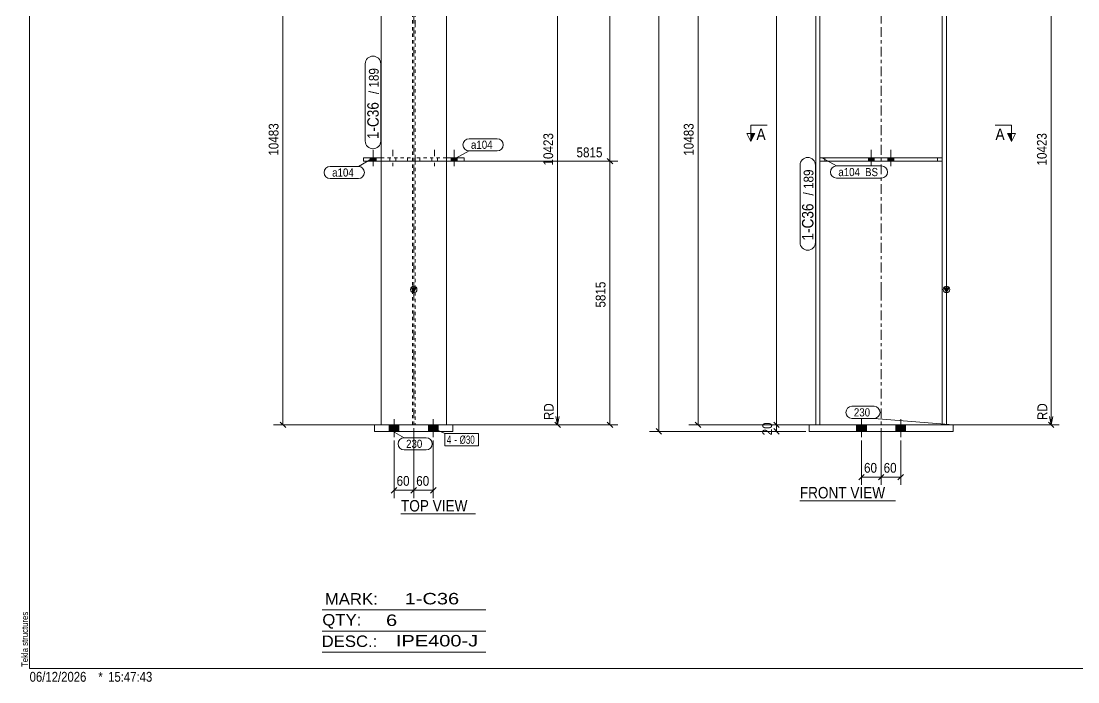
# Model space of a CAD drawing. Header units: millimetres. Extents: x 2 to 579, y 1 to 405.
# Drawn here: x 2.4 to 325.6, y 1 to 203 of the extents above; entities that cross this region are included whole.
import ezdxf

# ---------------------------------------------------------------- set-up
doc = ezdxf.new("R2010")
doc.units = ezdxf.units.MM
for name, pattern in [('XKITLINE00', [0]), ('XKITLINE01', [4, 1, -1, 1, -1]), ('XKITLINE02', [4, 2, -2]), ('XKITLINE03', [6, 3, -1, 1, -1])]:
    doc.linetypes.add(name, pattern=pattern)
for name, color, linetype, lineweight in [('Bolt', 3, 'Continuous', 0), ('BoltMark', 7, 'Continuous', 0), ('Dimensions', 7, 'Continuous', 0), ('DrawingSheet', 5, 'Continuous', 0), ('OtherObjectType', 7, 'Continuous', 0), ('Part', 2, 'Continuous', 0), ('PartMark', 7, 'Continuous', 0), ('Section', 6, 'Continuous', 0)]:
    doc.layers.add(name, color=color, linetype=linetype, lineweight=lineweight)
doc.styles.add('ARIAL', font='ARIAL.TTF')
doc.styles.add('ARIAL_NARROW', font='ARIALN.TTF')

# ---------------------------------------------------------------- blocks, each defined once
blk = doc.blocks.new('*A8')
at = {"layer": 'Bolt'}
for points in [[(260.9, 79.55), (260.9, 77.55), (257.9, 77.55), (257.9, 79.55)], [(260.9, 79.55), (260.9, 77.55), (257.9, 77.55), (257.9, 79.55)], [(272.9, 79.55), (272.9, 77.55), (269.9, 77.55), (269.9, 79.55)], [(272.9, 79.55), (272.9, 77.55), (269.9, 77.55), (269.9, 79.55)]]:
    blk.add_hatch(color=3, dxfattribs=at).paths.add_polyline_path(points, flags=17)
at = {"layer": 'Bolt', "color": 3, "linetype": 'XKITLINE00', "lineweight": 0}
for p, q in [((259.4, 81.3), (259.4, 75.8)), ((259.4, 81.3), (259.4, 75.8)), ((271.4, 81.3), (271.4, 75.8)), ((271.4, 81.3), (271.4, 75.8)), ((257.9, 79.55), (257.9, 77.55)), ((257.9, 79.55), (257.9, 77.55)), ((260.9, 79.55), (260.9, 77.55)), ((260.9, 79.55), (260.9, 77.55)), ((269.9, 79.55), (269.9, 77.55)), ((269.9, 79.55), (269.9, 77.55)), ((272.9, 79.55), (272.9, 77.55)), ((272.9, 79.55), (272.9, 77.55))]:
    blk.add_line(p, q, dxfattribs=at)
blk = doc.blocks.new('*A11')
at = {"layer": 'Bolt'}
for points in [[(261.5, 160.15), (261.5, 161.15), (263.3, 161.15), (263.3, 160.15)], [(261.5, 160.15), (261.5, 161.15), (263.3, 161.15), (263.3, 160.15)], [(267.5, 160.15), (267.5, 161.15), (269.3, 161.15), (269.3, 160.15)], [(267.5, 160.15), (267.5, 161.15), (269.3, 161.15), (269.3, 160.15)]]:
    blk.add_hatch(color=3, dxfattribs=at).paths.add_polyline_path(points, flags=17)
at = {"layer": 'Bolt', "color": 3, "linetype": 'XKITLINE00', "lineweight": 0}
for p, q in [((262.4, 163.65), (262.4, 158.65)), ((262.4, 163.65), (262.4, 158.65)), ((268.4, 163.65), (268.4, 158.65)), ((268.4, 163.65), (268.4, 158.65)), ((261.5, 161.15), (261.5, 160.15)), ((261.5, 161.15), (261.5, 160.15)), ((263.3, 161.15), (263.3, 160.15)), ((263.3, 161.15), (263.3, 160.15)), ((267.5, 161.15), (267.5, 160.15)), ((267.5, 161.15), (267.5, 160.15)), ((269.3, 161.15), (269.3, 160.15)), ((269.3, 161.15), (269.3, 160.15))]:
    blk.add_line(p, q, dxfattribs=at)
blk = doc.blocks.new('*A12')
at = {"layer": 'Bolt', "color": 3, "linetype": 'XKITLINE02', "lineweight": 0}
for p, q in [((262.4, 163.65), (262.4, 158.65)), ((262.4, 163.65), (262.4, 158.65)), ((268.4, 163.65), (268.4, 158.65)), ((268.4, 163.65), (268.4, 158.65)), ((261.5, 161.15), (261.5, 160.15)), ((261.5, 161.15), (261.5, 160.15)), ((263.3, 161.15), (263.3, 160.15)), ((263.3, 161.15), (263.3, 160.15)), ((267.5, 161.15), (267.5, 160.15)), ((267.5, 161.15), (267.5, 160.15)), ((269.3, 161.15), (269.3, 160.15)), ((269.3, 161.15), (269.3, 160.15))]:
    blk.add_line(p, q, dxfattribs=at)
blk = doc.blocks.new('*A13')
at = {"layer": 'Part'}
blk.add_hatch(color=2, dxfattribs=at).paths.add_polyline_path([(284.6, 121.45), (286.2, 121.45), (285.4, 120.05)], flags=17)
at = {"layer": 'Part', "color": 7, "linetype": 'XKITLINE03', "lineweight": 0}
for p, q in [((265.4, 202.25), (265.4, 387.25)), ((265.4, 120.15), (265.4, 202.15)), ((265.4, 69.55), (265.4, 120.05))]:
    blk.add_line(p, q, dxfattribs=at)
at = {"layer": 'Part', "color": 2, "linetype": 'XKITLINE00', "lineweight": 0}
for p, q in [((245.4, 377.25), (285.4, 377.25)), ((246.7, 377.25), (246.7, 202.25)), ((284.1, 377.25), (284.1, 202.25)), ((245.4, 241.25), (245.4, 202.25)), ((285.4, 241.25), (285.4, 202.25)), ((245.4, 202.15), (245.4, 120.15)), ((246.7, 202.15), (246.7, 161.15)), ((284.1, 202.15), (284.1, 161.15)), ((285.4, 202.15), (285.4, 120.15)), ((246.7, 160.15), (246.7, 120.15)), ((284.1, 160.15), (284.1, 120.15)), ((245.4, 120.05), (245.4, 79.55)), ((246.7, 120.05), (246.7, 79.55)), ((284.1, 120.05), (284.1, 79.55)), ((285.4, 120.05), (284.6, 121.45)), ((284.6, 121.45), (286.2, 121.45)), ((286.2, 121.45), (285.4, 120.05)), ((285.4, 120.05), (285.4, 79.55))]:
    blk.add_line(p, q, dxfattribs=at)
at = {"layer": 'Part', "color": 7, "linetype": 'XKITLINE01', "lineweight": 0}
for p, q in [((245.4, 241.25), (245.4, 377.25)), ((285.4, 377.25), (285.4, 241.25)), ((246.7, 161.15), (246.7, 160.15)), ((284.1, 161.15), (284.1, 160.15)), ((285.4, 79.55), (245.4, 79.55))]:
    blk.add_line(p, q, dxfattribs=at)
at = {"layer": 'Part', "color": 2, "linetype": 'XKITLINE00', "lineweight": 0}
blk.add_circle((285.4, 120.95), 1, dxfattribs=at)
blk = doc.blocks.new('*A14')
at = {"layer": 'Part', "color": 2, "linetype": 'XKITLINE00', "lineweight": 0}
for p, q in [((287.4, 79.55), (243.4, 79.55)), ((243.4, 79.55), (243.4, 77.55)), ((287.4, 79.55), (287.4, 77.55)), ((287.4, 77.55), (243.4, 77.55))]:
    blk.add_line(p, q, dxfattribs=at)
blk = doc.blocks.new('*A25')
at = {"layer": 'Part', "color": 2, "linetype": 'XKITLINE00', "lineweight": 0}
for p, q in [((246.7, 161.15), (284.1, 161.15)), ((246.7, 161.15), (246.7, 160.15)), ((246.7, 160.15), (284.1, 160.15)), ((284.1, 160.15), (284.1, 161.15))]:
    blk.add_line(p, q, dxfattribs=at)
at = {"layer": 'Part', "color": 7, "linetype": 'XKITLINE01', "lineweight": 0}
for p, q in [((248.2, 160.15), (248.2, 161.15)), ((282.6, 160.15), (282.6, 161.15))]:
    blk.add_line(p, q, dxfattribs=at)
blk = doc.blocks.new('*A26')
at = {"layer": 'Part', "color": 7, "linetype": 'XKITLINE01', "lineweight": 0}
for p, q in [((284.1, 161.15), (246.7, 161.15)), ((246.7, 160.15), (246.7, 161.15)), ((284.1, 160.15), (246.7, 160.15)), ((248.2, 161.15), (248.2, 160.15)), ((282.6, 160.15), (282.6, 161.15)), ((284.1, 161.15), (284.1, 160.15))]:
    blk.add_line(p, q, dxfattribs=at)
blk = doc.blocks.new('*A27')
at = {"layer": 'Bolt'}
for points in [[(117.95, 79.55), (117.95, 77.55), (114.95, 77.55), (114.95, 79.55)], [(117.95, 79.55), (117.95, 77.55), (114.95, 77.55), (114.95, 79.55)], [(129.95, 79.55), (129.95, 77.55), (126.95, 77.55), (126.95, 79.55)], [(129.95, 79.55), (129.95, 77.55), (126.95, 77.55), (126.95, 79.55)]]:
    blk.add_hatch(color=3, dxfattribs=at).paths.add_polyline_path(points, flags=17)
at = {"layer": 'Bolt', "color": 3, "linetype": 'XKITLINE00', "lineweight": 0}
for p, q in [((116.45, 81.3), (116.45, 75.8)), ((116.45, 81.3), (116.45, 75.8)), ((128.45, 81.3), (128.45, 75.8)), ((128.45, 81.3), (128.45, 75.8)), ((114.95, 79.55), (114.95, 77.55)), ((114.95, 79.55), (114.95, 77.55)), ((117.95, 79.55), (117.95, 77.55)), ((117.95, 79.55), (117.95, 77.55)), ((126.95, 79.55), (126.95, 77.55)), ((126.95, 79.55), (126.95, 77.55)), ((129.95, 79.55), (129.95, 77.55)), ((129.95, 79.55), (129.95, 77.55))]:
    blk.add_line(p, q, dxfattribs=at)
blk = doc.blocks.new('*A30')
at = {"layer": 'Bolt'}
blk.add_hatch(color=3, dxfattribs=at).paths.add_polyline_path([(135.75, 161.15), (135.75, 160.15), (133.95, 160.15), (133.95, 161.15)], flags=17)
blk.add_hatch(color=3, dxfattribs=at).paths.add_polyline_path([(135.75, 161.15), (135.75, 160.15), (133.95, 160.15), (133.95, 161.15)], flags=17)
at = {"layer": 'Bolt', "color": 3, "linetype": 'XKITLINE02', "lineweight": 0}
for p, q in [((128.85, 163.65), (128.85, 158.65)), ((128.85, 163.65), (128.85, 158.65)), ((127.95, 161.15), (127.95, 160.15)), ((127.95, 161.15), (127.95, 160.15)), ((129.75, 161.15), (129.75, 160.15)), ((129.75, 161.15), (129.75, 160.15))]:
    blk.add_line(p, q, dxfattribs=at)
at = {"layer": 'Bolt', "color": 3, "linetype": 'XKITLINE00', "lineweight": 0}
for p, q in [((134.85, 163.65), (134.85, 158.65)), ((134.85, 163.65), (134.85, 158.65)), ((133.95, 161.15), (133.95, 160.15)), ((133.95, 161.15), (133.95, 160.15)), ((135.75, 161.15), (135.75, 160.15)), ((135.75, 161.15), (135.75, 160.15))]:
    blk.add_line(p, q, dxfattribs=at)
blk = doc.blocks.new('*A31')
at = {"layer": 'Bolt'}
blk.add_hatch(color=3, dxfattribs=at).paths.add_polyline_path([(109.15, 160.15), (109.15, 161.15), (110.95, 161.15), (110.95, 160.15)], flags=17)
blk.add_hatch(color=3, dxfattribs=at).paths.add_polyline_path([(109.15, 160.15), (109.15, 161.15), (110.95, 161.15), (110.95, 160.15)], flags=17)
at = {"layer": 'Bolt', "color": 3, "linetype": 'XKITLINE00', "lineweight": 0}
for p, q in [((110.05, 163.65), (110.05, 158.65)), ((110.05, 163.65), (110.05, 158.65)), ((109.15, 161.15), (109.15, 160.15)), ((109.15, 161.15), (109.15, 160.15)), ((110.95, 161.15), (110.95, 160.15)), ((110.95, 161.15), (110.95, 160.15))]:
    blk.add_line(p, q, dxfattribs=at)
at = {"layer": 'Bolt', "color": 3, "linetype": 'XKITLINE02', "lineweight": 0}
for p, q in [((116.05, 163.65), (116.05, 158.65)), ((116.05, 163.65), (116.05, 158.65)), ((115.15, 161.15), (115.15, 160.15)), ((115.15, 161.15), (115.15, 160.15)), ((116.95, 161.15), (116.95, 160.15)), ((116.95, 161.15), (116.95, 160.15))]:
    blk.add_line(p, q, dxfattribs=at)
blk = doc.blocks.new('*A32')
at = {"layer": 'Part'}
blk.add_hatch(color=2, dxfattribs=at).paths.add_polyline_path([(121.65, 121.45), (123.25, 121.45), (122.45, 120.05)], flags=17)
at = {"layer": 'Part', "color": 7, "linetype": 'XKITLINE03', "lineweight": 0}
for p, q in [((122.45, 202.25), (122.45, 387.25)), ((122.45, 120.15), (122.45, 202.15)), ((122.45, 69.55), (122.45, 120.05))]:
    blk.add_line(p, q, dxfattribs=at)
at = {"layer": 'Part', "color": 7, "linetype": 'XKITLINE01', "lineweight": 0}
for p, q in [((112.45, 202.25), (112.45, 377.25)), ((132.45, 377.25), (112.45, 377.25)), ((122.05, 202.25), (122.05, 377.25)), ((122.85, 377.25), (122.85, 202.25)), ((132.45, 241.25), (132.45, 377.25)), ((112.45, 120.15), (112.45, 202.15)), ((122.05, 120.15), (122.05, 202.15)), ((122.85, 202.15), (122.85, 120.15)), ((112.45, 79.55), (112.45, 120.05)), ((122.05, 79.55), (122.05, 120.05)), ((122.85, 120.05), (122.85, 79.55)), ((132.45, 79.55), (112.45, 79.55))]:
    blk.add_line(p, q, dxfattribs=at)
at = {"layer": 'Part', "color": 2, "linetype": 'XKITLINE00', "lineweight": 0}
for p, q in [((112.45, 241.25), (112.45, 202.25)), ((132.45, 241.25), (132.45, 202.25)), ((112.45, 202.15), (112.45, 120.15)), ((132.45, 202.15), (132.45, 120.15)), ((112.45, 120.05), (112.45, 79.55)), ((122.45, 120.05), (121.65, 121.45)), ((121.65, 121.45), (123.25, 121.45)), ((123.25, 121.45), (122.45, 120.05)), ((132.45, 120.05), (132.45, 79.55))]:
    blk.add_line(p, q, dxfattribs=at)
blk.add_circle((122.45, 120.95), 1, dxfattribs=at)
blk = doc.blocks.new('*A33')
at = {"layer": 'Part', "color": 2, "linetype": 'XKITLINE00', "lineweight": 0}
for p, q in [((110.45, 77.55), (110.45, 79.55)), ((110.45, 79.55), (134.45, 79.55)), ((134.45, 79.55), (134.45, 77.55)), ((134.45, 77.55), (110.45, 77.55))]:
    blk.add_line(p, q, dxfattribs=at)
blk = doc.blocks.new('*A44')
at = {"layer": 'Part', "color": 7, "linetype": 'XKITLINE01', "lineweight": 0}
for p, q in [((122.85, 161.15), (122.85, 160.15)), ((132.45, 161.15), (122.85, 161.15)), ((132.45, 160.15), (122.85, 160.15)), ((124.35, 161.15), (124.35, 160.15))]:
    blk.add_line(p, q, dxfattribs=at)
at = {"layer": 'Part', "color": 2, "linetype": 'XKITLINE00', "lineweight": 0}
for p, q in [((137.85, 161.15), (132.45, 161.15)), ((137.85, 160.15), (132.45, 160.15)), ((137.85, 161.15), (137.85, 160.15))]:
    blk.add_line(p, q, dxfattribs=at)
blk = doc.blocks.new('*A45')
at = {"layer": 'Part', "color": 2, "linetype": 'XKITLINE00', "lineweight": 0}
for p, q in [((107.05, 161.15), (112.45, 161.15)), ((107.05, 161.15), (107.05, 160.15)), ((107.05, 160.15), (112.45, 160.15))]:
    blk.add_line(p, q, dxfattribs=at)
at = {"layer": 'Part', "color": 7, "linetype": 'XKITLINE01', "lineweight": 0}
for p, q in [((112.45, 161.15), (122.05, 161.15)), ((112.45, 160.15), (122.05, 160.15)), ((120.55, 161.15), (120.55, 160.15)), ((122.05, 161.15), (122.05, 160.15))]:
    blk.add_line(p, q, dxfattribs=at)
blk = doc.blocks.new('*A65')
at = {"layer": 'DrawingSheet', "color": 5, "linetype": 'XKITLINE00', "lineweight": 0}
for p, q in [((5, 405), (5, 5)), ((5, 5), (579, 5))]:
    blk.add_line(p, q, dxfattribs=at)
at = {"layer": 'DrawingSheet', "color": 5, "style": 'ARIAL', "width": 0.85}
blk.add_text('Tekla structures', height=2, rotation=90, dxfattribs=at).set_placement((4.5, 5.5))
blk = doc.blocks.new('*A69')
at = {"layer": 'OtherObjectType', "color": 6, "linetype": 'XKITLINE00', "lineweight": 0}
for p, q in [((94.5, 23), (144.5, 23)), ((94.5, 16.5), (144.5, 16.5)), ((94.5, 10), (144.5, 10))]:
    blk.add_line(p, q, dxfattribs=at)
at = {"layer": 'OtherObjectType', "color": 6, "style": 'ARIAL_NARROW'}
for s, width, p in [('MARK:', 1.275, (95.27, 24.58)), ('1-C36', 1.525501, (119.69, 24.65)), ('QTY:', 1.275, (94.5, 18.19)), ('6', 1.525501, (113.99, 18.05)), ('DESC.:', 1.275, (94.29, 11.63)), ('IPE400-J', 1.525501, (117, 11.79))]:
    blk.add_text(s, height=3.5, dxfattribs=dict(at, width=width)).set_placement(p)
blk = doc.blocks.new('*A72')
at = {"layer": 'OtherObjectType', "color": 7, "style": 'ARIAL_NARROW', "width": 1.008832}
for s, p in [('06/12/2026', (4.99, 1)), ('*', (26, 1)), ('15:47:43', (29, 1))]:
    blk.add_text(s, height=3, dxfattribs=at).set_placement(p)
blk = doc.blocks.new('*A73')
at = {"layer": 'Dimensions', "color": 7, "linetype": 'XKITLINE00', "lineweight": 0}
for p, q in [((243.6, 377.25), (194.55, 377.25)), ((196.55, 378.1), (198.25, 376.4)), ((197.4, 77.55), (197.4, 377.25)), ((196.55, 78.4), (198.25, 76.7)), ((242.4, 77.55), (194.55, 77.55))]:
    blk.add_line(p, q, dxfattribs=at)
at = {"layer": 'Dimensions', "color": 3}
for p in [(197.4, 377.25), (197.4, 77.55)]:
    blk.add_point(p, dxfattribs=at)
at = {"layer": 'Dimensions', "color": 3, "style": 'ARIAL', "width": 0.85}
blk.add_text('11723', height=3, rotation=90.0002, dxfattribs=at).set_placement((196.05, 221.84))
blk = doc.blocks.new('*A74')
at = {"layer": 'Dimensions', "color": 7, "linetype": 'XKITLINE00', "lineweight": 0}
for p, q in [((244.4, 79.55), (230.55, 79.55)), ((232.55, 80.4), (234.25, 78.7)), ((232.55, 78.4), (234.25, 76.7)), ((233.4, 77.55), (233.4, 79.55)), ((242.4, 77.55), (230.55, 77.55))]:
    blk.add_line(p, q, dxfattribs=at)
at = {"layer": 'Dimensions', "color": 3}
for p in [(233.4, 79.55), (233.4, 77.55)]:
    blk.add_point(p, dxfattribs=at)
at = {"layer": 'Dimensions', "color": 3, "style": 'ARIAL', "width": 0.85}
blk.add_text('20', height=3, rotation=90.0002, dxfattribs=at).set_placement((232.05, 76.32))
blk = doc.blocks.new('*A75')
at = {"layer": 'Dimensions', "color": 7, "linetype": 'XKITLINE00', "lineweight": 0}
for p, q in [((243.6, 377.25), (230.55, 377.25)), ((232.55, 378.1), (234.25, 376.4)), ((233.4, 79.55), (233.4, 377.25)), ((244.4, 79.55), (230.55, 79.55)), ((232.55, 80.4), (234.25, 78.7))]:
    blk.add_line(p, q, dxfattribs=at)
at = {"layer": 'Dimensions', "color": 3}
for p in [(233.4, 377.25), (233.4, 79.55)]:
    blk.add_point(p, dxfattribs=at)
at = {"layer": 'Dimensions', "color": 3, "style": 'ARIAL', "width": 0.85}
blk.add_text('11703', height=3, rotation=90.0002, dxfattribs=at).set_placement((232.05, 222.84))
blk = doc.blocks.new('*A76')
at = {"layer": 'Dimensions', "color": 7, "linetype": 'XKITLINE00', "lineweight": 0}
for p, q in [((208.55, 256.1), (210.25, 254.4)), ((245.8, 255.25), (206.55, 255.25)), ((209.4, 79.55), (209.4, 255.25)), ((244.4, 79.55), (206.55, 79.55)), ((208.55, 80.4), (210.25, 78.7))]:
    blk.add_line(p, q, dxfattribs=at)
at = {"layer": 'Dimensions', "color": 3}
for p in [(209.4, 255.25), (209.4, 79.55)]:
    blk.add_point(p, dxfattribs=at)
at = {"layer": 'Dimensions', "color": 3, "style": 'ARIAL', "width": 0.85}
blk.add_text('10483', height=3, dxfattribs=at).set_placement((210.7, 256.45))
blk.add_text('10483', height=3, rotation=90.0002, dxfattribs=at).set_placement((208.05, 161.84))
blk = doc.blocks.new('*A81')
at = {"layer": 'Dimensions', "color": 7, "linetype": 'XKITLINE00', "lineweight": 0}
for p, q in [((291.5, 249.25), (319.8, 249.25)), ((316.55, 250.1), (318.25, 248.4)), ((317.4, 79.55), (317.4, 249.25)), ((317.4, 86.77), (317.4, 79.55)), ((316.9, 82.05), (317.4, 79.55)), ((317.9, 82.05), (317.4, 79.55)), ((286.4, 79.55), (319.8, 79.55)), ((286.4, 79.55), (319.8, 79.55)), ((316.55, 80.4), (318.25, 78.7))]:
    blk.add_line(p, q, dxfattribs=at)
at = {"layer": 'Dimensions', "color": 3}
for p in [(317.4, 249.25), (317.4, 79.55)]:
    blk.add_point(p, dxfattribs=at)
at = {"layer": 'Dimensions', "color": 7}
blk.add_point((317.4, 79.55), dxfattribs=at)
at = {"layer": 'Dimensions', "color": 3, "style": 'ARIAL', "width": 0.85}
blk.add_text('10423', height=3, dxfattribs=at).set_placement((300.47, 250.45))
for s, p in [('10423', (316.05, 158.84)), ('RD', (316.2, 80.99))]:
    blk.add_text(s, height=3, rotation=90.0002, dxfattribs=at).set_placement(p)
blk = doc.blocks.new('*A91')
at = {"layer": 'Dimensions', "color": 7, "linetype": 'XKITLINE00', "lineweight": 0}
for p, q in [((265.4, 78.55), (265.4, 61.15)), ((259.4, 74.8), (259.4, 61.15)), ((260.25, 64.4), (258.55, 62.7)), ((259.4, 63.55), (265.4, 63.55)), ((266.25, 64.4), (264.55, 62.7))]:
    blk.add_line(p, q, dxfattribs=at)
at = {"layer": 'Dimensions', "color": 3}
for p in [(259.4, 63.55), (265.4, 63.55)]:
    blk.add_point(p, dxfattribs=at)
at = {"layer": 'Dimensions', "color": 3, "style": 'ARIAL', "width": 0.85}
blk.add_text('60', height=3, dxfattribs=at).set_placement((260.17, 64.9))
blk = doc.blocks.new('*A92')
at = {"layer": 'Dimensions', "color": 7, "linetype": 'XKITLINE00', "lineweight": 0}
for p, q in [((265.4, 78.55), (265.4, 61.15)), ((271.4, 74.8), (271.4, 61.15)), ((266.25, 64.4), (264.55, 62.7)), ((265.4, 63.55), (271.4, 63.55)), ((272.25, 64.4), (270.55, 62.7))]:
    blk.add_line(p, q, dxfattribs=at)
at = {"layer": 'Dimensions', "color": 3}
for p in [(265.4, 63.55), (271.4, 63.55)]:
    blk.add_point(p, dxfattribs=at)
at = {"layer": 'Dimensions', "color": 3, "style": 'ARIAL', "width": 0.85}
blk.add_text('60', height=3, dxfattribs=at).set_placement((266.17, 64.9))
blk = doc.blocks.new('*A95')
at = {"layer": 'PartMark', "color": 7, "linetype": 'XKITLINE00', "lineweight": 0}
for p, q in [((256.47, 85.21), (263.23, 85.21)), ((256.47, 81.51), (263.23, 81.51)), ((287.4, 79.55), (263.23, 81.51))]:
    blk.add_line(p, q, dxfattribs=at)
for centre, start, end in [((256.47, 83.36), 90, 270), ((263.23, 83.36), 270, 90)]:
    blk.add_arc(centre, 1.85, start, end, dxfattribs=at)
at = {"layer": 'PartMark', "color": 3, "style": 'ARIAL', "width": 0.85}
blk.add_text('230', height=2.5, dxfattribs=at).set_placement((257.07, 82.11))
blk = doc.blocks.new('*A96')
at = {"layer": 'PartMark', "color": 7, "linetype": 'XKITLINE00', "lineweight": 0}
for p, q in [((240.6, 135.3), (240.6, 158.95)), ((245.3, 135.3), (245.3, 158.95))]:
    blk.add_line(p, q, dxfattribs=at)
for centre, start, end in [((242.95, 158.95), 0, 180), ((242.95, 135.3), 180, 0)]:
    blk.add_arc(centre, 2.35, start, end, dxfattribs=at)
at = {"layer": 'PartMark', "color": 3, "style": 'ARIAL', "width": 0.85}
for s, p in [('189', (244.7, 151.67)), ('/', (244.7, 149.66))]:
    blk.add_text(s, height=3, rotation=90.0002, dxfattribs=at).set_placement(p)
at = {"layer": 'PartMark', "color": 1, "style": 'ARIAL', "width": 0.85}
blk.add_text('1-C36', height=3.5, rotation=90.0002, dxfattribs=at).set_placement((244.7, 135.9))
blk = doc.blocks.new('*A97')
at = {"layer": 'PartMark', "color": 7, "linetype": 'XKITLINE00', "lineweight": 0}
for p, q in [((247.47, 161.08), (251.72, 158.69)), ((251.72, 158.69), (265.53, 158.69)), ((251.72, 154.99), (265.53, 154.99))]:
    blk.add_line(p, q, dxfattribs=at)
for centre, start, end in [((251.72, 156.84), 90, 270), ((265.53, 156.84), 270, 90)]:
    blk.add_arc(centre, 1.85, start, end, dxfattribs=at)
at = {"layer": 'PartMark', "color": 3, "style": 'ARIAL', "width": 0.85}
for s, p in [('a104', (252.32, 155.59)), ('BS', (260.48, 155.59))]:
    blk.add_text(s, height=2.5, dxfattribs=at).set_placement(p)
blk = doc.blocks.new('*A101')
at = {"layer": 'Section'}
for points in [[(226.79, 168.65), (225.54, 166.15), (225.54, 168.65)], [(305.26, 168.65), (305.26, 166.15), (304.01, 168.65)]]:
    blk.add_hatch(color=3, dxfattribs=at).paths.add_polyline_path(points, flags=17)
at = {"layer": 'Section', "color": 3, "linetype": 'XKITLINE00', "lineweight": 0}
for p, q in [((225.54, 166.15), (224.29, 168.65)), ((226.79, 168.65), (224.29, 168.65)), ((225.54, 166.15), (226.79, 168.65)), ((304.01, 168.65), (306.51, 168.65)), ((305.26, 166.15), (304.01, 168.65)), ((306.51, 168.65), (305.26, 166.15))]:
    blk.add_line(p, q, dxfattribs=at)
at = {"layer": 'Section', "color": 1, "linetype": 'XKITLINE00', "lineweight": 0}
for p, q in [((225.54, 171.15), (230.54, 171.15)), ((225.54, 171.15), (225.54, 166.15)), ((305.26, 171.15), (300.26, 171.15)), ((305.26, 171.15), (305.26, 166.15))]:
    blk.add_line(p, q, dxfattribs=at)
at = {"layer": 'Section', "color": 7, "style": 'ARIAL', "width": 0.85}
for p in [(227.29, 166.65), (300.39, 166.65)]:
    blk.add_text('A', height=3.5, dxfattribs=at).set_placement(p)
blk = doc.blocks.new('*A102')
at = {"layer": 'OtherObjectType', "color": 7, "linetype": 'XKITLINE00', "lineweight": 0}
blk.add_line((240.53, 56.3), (269.82, 56.3), dxfattribs=at)
at = {"layer": 'OtherObjectType', "color": 7, "style": 'ARIAL', "width": 0.85}
blk.add_text('FRONT VIEW', height=3.5, dxfattribs=at).set_placement((240.53, 57.05))
blk = doc.blocks.new('*A103')
at = {"layer": 'Dimensions', "color": 7, "linetype": 'XKITLINE00', "lineweight": 0}
for p, q in [((122.45, 78.55), (122.45, 57.15)), ((128.45, 74.8), (128.45, 57.15)), ((123.3, 60.4), (121.6, 58.7)), ((122.45, 59.55), (128.45, 59.55)), ((129.3, 60.4), (127.6, 58.7))]:
    blk.add_line(p, q, dxfattribs=at)
at = {"layer": 'Dimensions', "color": 3}
for p in [(122.45, 59.55), (128.45, 59.55)]:
    blk.add_point(p, dxfattribs=at)
at = {"layer": 'Dimensions', "color": 3, "style": 'ARIAL', "width": 0.85}
blk.add_text('60', height=3, dxfattribs=at).set_placement((123.22, 60.9))
blk = doc.blocks.new('*A106')
at = {"layer": 'Dimensions', "color": 7, "linetype": 'XKITLINE00', "lineweight": 0}
for p, q in [((108.05, 160.15), (184.85, 160.15)), ((181.6, 161), (183.3, 159.3)), ((182.45, 79.55), (182.45, 160.15)), ((133.45, 79.55), (184.85, 79.55)), ((181.6, 80.4), (183.3, 78.7))]:
    blk.add_line(p, q, dxfattribs=at)
at = {"layer": 'Dimensions', "color": 3}
for p in [(182.45, 160.15), (182.45, 79.55)]:
    blk.add_point(p, dxfattribs=at)
at = {"layer": 'Dimensions', "color": 3, "style": 'ARIAL', "width": 0.85}
blk.add_text('5815', height=3, dxfattribs=at).set_placement((172.25, 161.35))
blk.add_text('5815', height=3, rotation=90.0002, dxfattribs=at).set_placement((181.1, 115.4))
blk = doc.blocks.new('*A107')
at = {"layer": 'Dimensions', "color": 7, "linetype": 'XKITLINE00', "lineweight": 0}
for p, q in [((133.45, 377.25), (184.85, 377.25)), ((181.6, 378.1), (183.3, 376.4)), ((182.45, 160.15), (182.45, 377.25)), ((108.05, 160.15), (184.85, 160.15)), ((181.6, 161), (183.3, 159.3))]:
    blk.add_line(p, q, dxfattribs=at)
at = {"layer": 'Dimensions', "color": 3}
for p in [(182.45, 377.25), (182.45, 160.15)]:
    blk.add_point(p, dxfattribs=at)
at = {"layer": 'Dimensions', "color": 3, "style": 'ARIAL', "width": 0.85}
blk.add_text('11703', height=3, dxfattribs=at).set_placement((170.02, 378.45))
blk.add_text('5888', height=3, rotation=90.0002, dxfattribs=at).set_placement((181.1, 264.25))
blk = doc.blocks.new('*A108')
at = {"layer": 'Dimensions', "color": 7, "linetype": 'XKITLINE00', "lineweight": 0}
for p, q in [((81.6, 256.1), (83.3, 254.4)), ((112.05, 255.25), (79.6, 255.25)), ((82.45, 79.55), (82.45, 255.25)), ((111.45, 79.55), (79.6, 79.55)), ((81.6, 80.4), (83.3, 78.7))]:
    blk.add_line(p, q, dxfattribs=at)
at = {"layer": 'Dimensions', "color": 3}
for p in [(82.45, 255.25), (82.45, 79.55)]:
    blk.add_point(p, dxfattribs=at)
at = {"layer": 'Dimensions', "color": 3, "style": 'ARIAL', "width": 0.85}
blk.add_text('10483', height=3, dxfattribs=at).set_placement((83.75, 256.45))
blk.add_text('10483', height=3, rotation=90.0002, dxfattribs=at).set_placement((81.1, 161.84))
blk = doc.blocks.new('*A113')
at = {"layer": 'Dimensions', "color": 7, "linetype": 'XKITLINE00', "lineweight": 0}
for p, q in [((128.95, 249.25), (168.85, 249.25)), ((165.6, 250.1), (167.3, 248.4)), ((166.45, 79.55), (166.45, 249.25)), ((166.45, 86.77), (166.45, 79.55)), ((165.95, 82.05), (166.45, 79.55)), ((166.95, 82.05), (166.45, 79.55)), ((133.45, 79.55), (168.85, 79.55)), ((133.45, 79.55), (168.85, 79.55)), ((165.6, 80.4), (167.3, 78.7))]:
    blk.add_line(p, q, dxfattribs=at)
at = {"layer": 'Dimensions', "color": 3}
for p in [(166.45, 249.25), (166.45, 79.55)]:
    blk.add_point(p, dxfattribs=at)
at = {"layer": 'Dimensions', "color": 7}
blk.add_point((166.45, 79.55), dxfattribs=at)
at = {"layer": 'Dimensions', "color": 3, "style": 'ARIAL', "width": 0.85}
blk.add_text('10423', height=3, dxfattribs=at).set_placement((149.52, 250.45))
for s, p in [('10423', (165.1, 158.84)), ('RD', (165.25, 80.99))]:
    blk.add_text(s, height=3, rotation=90.0002, dxfattribs=at).set_placement(p)
blk = doc.blocks.new('*A124')
at = {"layer": 'BoltMark', "color": 7, "linetype": 'XKITLINE00', "lineweight": 0}
for p, q in [((128.45, 78.55), (131.99, 76.86)), ((131.99, 76.86), (142.28, 76.86)), ((131.99, 73.16), (131.99, 76.86)), ((142.28, 73.16), (142.28, 76.86)), ((131.99, 73.16), (142.28, 73.16))]:
    blk.add_line(p, q, dxfattribs=at)
at = {"layer": 'BoltMark', "color": 3, "style": 'ARIAL_NARROW', "width": 0.85}
for s, p in [('4', (132.59, 73.76)), ('-', (134.86, 73.76)), ('Ø30', (136.51, 73.76))]:
    blk.add_text(s, height=2.5, dxfattribs=at).set_placement(p)
blk = doc.blocks.new('*A125')
at = {"layer": 'PartMark', "color": 7, "linetype": 'XKITLINE00', "lineweight": 0}
for p, q in [((96.91, 158.55), (105.53, 158.55)), ((109.77, 160.94), (105.53, 158.55)), ((96.91, 154.85), (105.53, 154.85))]:
    blk.add_line(p, q, dxfattribs=at)
for centre, start, end in [((96.91, 156.7), 90, 270), ((105.53, 156.7), 270, 90)]:
    blk.add_arc(centre, 1.85, start, end, dxfattribs=at)
at = {"layer": 'PartMark', "color": 3, "style": 'ARIAL', "width": 0.85}
blk.add_text('a104', height=2.5, dxfattribs=at).set_placement((97.51, 155.45))
blk = doc.blocks.new('*A126')
at = {"layer": 'PartMark', "color": 7, "linetype": 'XKITLINE00', "lineweight": 0}
for p, q in [((139.37, 167.03), (147.99, 167.03)), ((135.13, 160.94), (139.37, 163.33)), ((139.37, 163.33), (147.99, 163.33))]:
    blk.add_line(p, q, dxfattribs=at)
for centre, start, end in [((139.37, 165.18), 90, 270), ((147.99, 165.18), 270, 90)]:
    blk.add_arc(centre, 1.85, start, end, dxfattribs=at)
at = {"layer": 'PartMark', "color": 3, "style": 'ARIAL', "width": 0.85}
blk.add_text('a104', height=2.5, dxfattribs=at).set_placement((139.97, 163.93))
blk = doc.blocks.new('*A127')
at = {"layer": 'PartMark', "color": 7, "linetype": 'XKITLINE00', "lineweight": 0}
for p, q in [((115.28, 77.98), (119.52, 75.59)), ((119.52, 75.59), (126.28, 75.59)), ((119.52, 71.89), (126.28, 71.89))]:
    blk.add_line(p, q, dxfattribs=at)
for centre, start, end in [((119.52, 73.74), 90, 270), ((126.28, 73.74), 270, 90)]:
    blk.add_arc(centre, 1.85, start, end, dxfattribs=at)
at = {"layer": 'PartMark', "color": 3, "style": 'ARIAL', "width": 0.85}
blk.add_text('230', height=2.5, dxfattribs=at).set_placement((120.12, 72.49))
blk = doc.blocks.new('*A128')
at = {"layer": 'PartMark', "color": 7, "linetype": 'XKITLINE00', "lineweight": 0}
for p, q in [((107.65, 166.3), (107.65, 189.95)), ((112.35, 166.3), (112.35, 189.95))]:
    blk.add_line(p, q, dxfattribs=at)
for centre, start, end in [((110, 189.95), 0, 180), ((110, 166.3), 180, 0)]:
    blk.add_arc(centre, 2.35, start, end, dxfattribs=at)
at = {"layer": 'PartMark', "color": 3, "style": 'ARIAL', "width": 0.85}
for s, p in [('189', (111.75, 182.67)), ('/', (111.75, 180.66))]:
    blk.add_text(s, height=3, rotation=90.0002, dxfattribs=at).set_placement(p)
at = {"layer": 'PartMark', "color": 1, "style": 'ARIAL', "width": 0.85}
blk.add_text('1-C36', height=3.5, rotation=90.0002, dxfattribs=at).set_placement((111.75, 166.9))
blk = doc.blocks.new('*A132')
at = {"layer": 'OtherObjectType', "color": 7, "linetype": 'XKITLINE00', "lineweight": 0}
blk.add_line((118.56, 52.3), (141.39, 52.3), dxfattribs=at)
at = {"layer": 'OtherObjectType', "color": 7, "style": 'ARIAL', "width": 0.85}
blk.add_text('TOP VIEW', height=3.5, dxfattribs=at).set_placement((118.56, 53.05))
blk = doc.blocks.new('*A133')
at = {"layer": 'Dimensions', "color": 7, "linetype": 'XKITLINE00', "lineweight": 0}
for p, q in [((122.45, 78.55), (122.45, 57.15)), ((116.45, 74.8), (116.45, 57.15)), ((117.3, 60.4), (115.6, 58.7)), ((116.45, 59.55), (122.45, 59.55)), ((123.3, 60.4), (121.6, 58.7))]:
    blk.add_line(p, q, dxfattribs=at)
at = {"layer": 'Dimensions', "color": 3}
for p in [(116.45, 59.55), (122.45, 59.55)]:
    blk.add_point(p, dxfattribs=at)
at = {"layer": 'Dimensions', "color": 3, "style": 'ARIAL', "width": 0.85}
blk.add_text('60', height=3, dxfattribs=at).set_placement((117.22, 60.9))

msp = doc.modelspace()

# ---------------------------------------------------------------- block references
at = {"lineweight": 0}
for name in ['*A65', '*A107', '*A73', '*A75', '*A108', '*A76', '*A113', '*A81', '*A128', '*A101', '*A126', '*A106', '*A31', '*A30', '*A11', '*A12', '*A125', '*A45', '*A44', '*A96', '*A25', '*A26', '*A97', '*A95', '*A27', '*A8', '*A33', '*A127', '*A133', '*A103', '*A124', '*A74', '*A14', '*A91', '*A92', '*A102', '*A132', '*A69', '*A72']:
    msp.add_blockref(name, (0, 0), dxfattribs=at)
at = {"layer": 'Part', "lineweight": 0}
for name in ['*A32', '*A13']:
    msp.add_blockref(name, (0, 0), dxfattribs=at)

doc.saveas('drawing.dxf')
